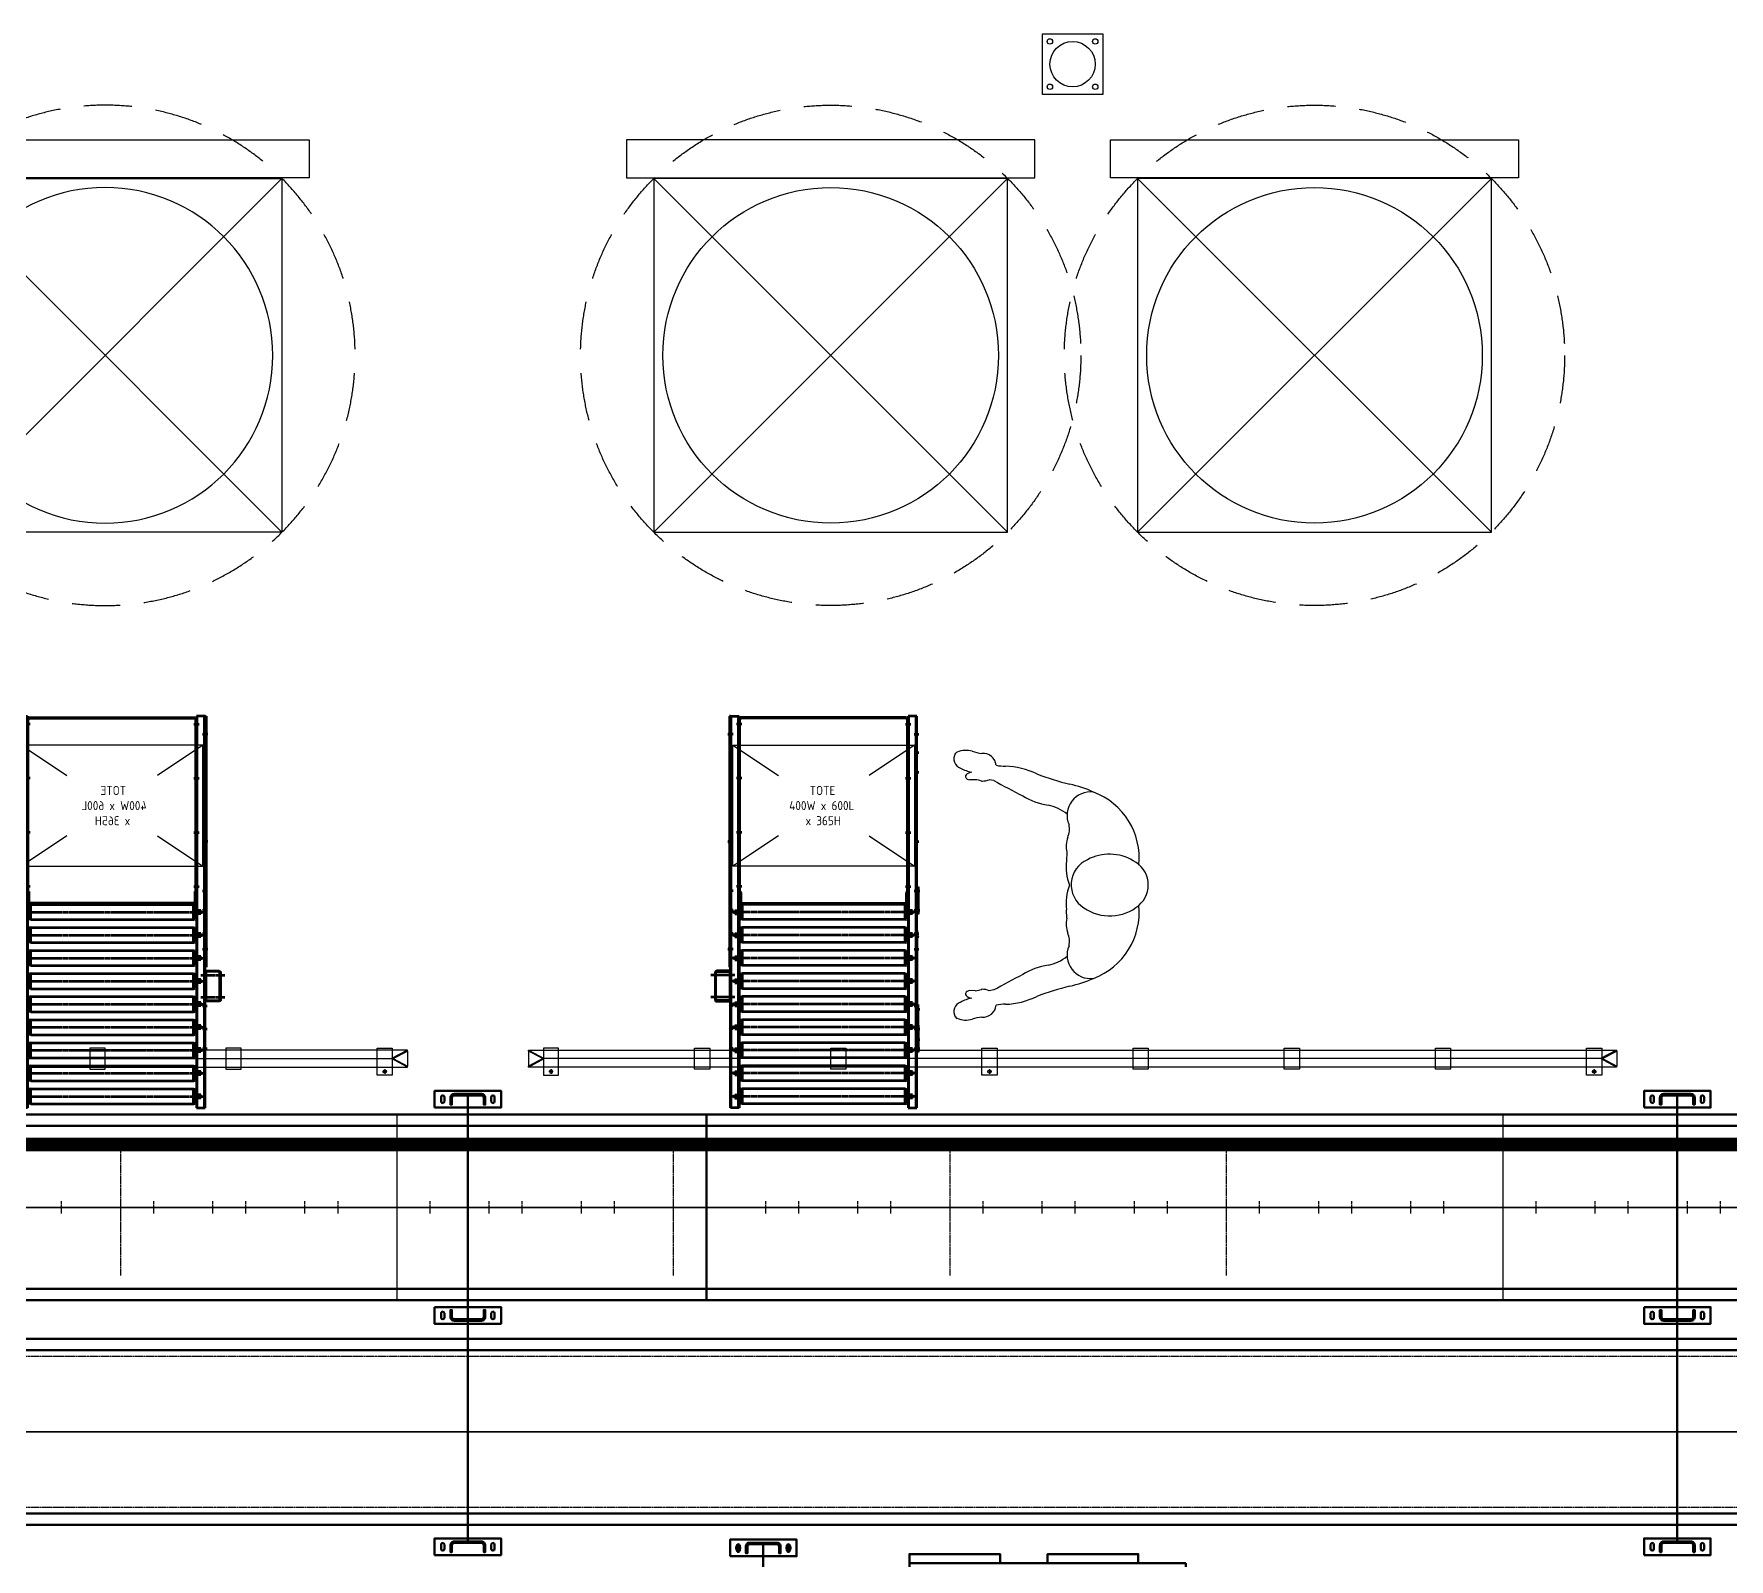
# Model space of a CAD drawing. Header units: millimetres. Extents: x 0 to 461941, y -159644 to 4828.
# Drawn here: x 175112 to 180719, y -39178 to -34135 of the extents above; entities that cross this region are included whole.
import ezdxf

# ---------------------------------------------------------------- set-up
doc = ezdxf.new("R2010")
doc.units = ezdxf.units.MM
for name, pattern in [('Xref Conv Decant Empty Tote$0$AM_ISO02W050', [7.5, 6, -1.5]), ('Xref Conv Decant In$0$AM_ISO02W050', [7.5, 6, -1.5]), ('Xref Conv Decant In$0$AM_ISO08W050', [18, 12, -1.5, 3, -1.5]), ('Xref Conv Decant In$0$AM_ISO08W050x2', [9, 6, -0.75, 1.5, -0.75]), ('Xref Conv Decant In$0$CENTER', [7, 4, -1, 1, -1]), ('Xref Conv Decant Product Tote$0$AM_ISO02W050', [7.5, 6, -1.5]), ('Xref Conv Decant Product Tote$0$P02582 Conveyor Decant$0$CENTER', [7, 4, -1, 1, -1]), ('Xref Conv Decant Product Tote$0$P02582 Conveyor Decant$0$HIDDEN', [9.525, 6.35, -3.175])]:
    doc.linetypes.add(name, pattern=pattern)
for name, color, linetype in [('AM_BOR', 4, 'Continuous'), ('Xref Conv Decant Empty Tote$0$Conv - Empty Tote', 35, 'Continuous'), ('Xref Conv Decant Empty Tote$0$Conveyor Detail', 150, 'Continuous'), ('Xref Conv Decant In$0$Conveyor Detail', 150, 'Continuous'), ('Xref Conv Decant Product Tote$0$Conveyor Detail', 150, 'Continuous'), ('Xref Conv Decant Product Tote$0$P02582 Conveyor Decant$0$Track', 140, 'Continuous'), ('Xref Conv Decant Product Tote$0$P02582 Conveyor Decant$0$Turntable', 4, 'Continuous'), ('Xref Conv Decant Product Tote$0$Person', 42, 'Continuous'), ('Xref Conv Decant Product Tote$0$Tote', 7, 'Continuous')]:
    doc.layers.add(name, color=color, linetype=linetype)
for name, color, linetype, lineweight in [('Xref Conv Decant Empty Tote$0$Conveyor Centreline', 2, 'Continuous', 35), ('Xref Conv Decant Empty Tote$0$Hidden', 9, 'Xref Conv Decant Empty Tote$0$AM_ISO02W050', 25), ('Xref Conv Decant In$0$Center', 7, 'Xref Conv Decant In$0$AM_ISO08W050', 50), ('Xref Conv Decant In$0$Conv Decant In Out', 5, 'Continuous', 50), ('Xref Conv Decant In$0$Conveyor Centreline', 2, 'Continuous', 35), ('Xref Conv Decant In$0$Hidden', 9, 'Xref Conv Decant In$0$AM_ISO02W050', 25), ('Xref Conv Decant Product Tote$0$Conv- Product decant', 3, 'Continuous', 50), ('Xref Conv Decant Product Tote$0$Conveyor Centreline', 2, 'Continuous', 35), ('Xref Conv Decant Product Tote$0$Hidden', 9, 'Xref Conv Decant Product Tote$0$AM_ISO02W050', 25), ('Xref Conv Decant Product Tote$0$P02582 Conveyor Decant$0$Trolley Frame', 30, 'Continuous', 70)]:
    doc.layers.add(name, color=color, linetype=linetype, lineweight=lineweight)
doc.styles.add('Xref Conv Decant Product Tote$0$P02582 Conveyor Decant$0$STANDARD', font='ISOCP.SHX')

# ---------------------------------------------------------------- blocks, each defined once
blk = doc.blocks.new('*U153')
for p, q in [((-307.5, 36576), (307.5, 36576)), ((-307.5, 32918.4), (307.5, 32918.4))]:
    blk.add_line(p, q)
for points in [[(-307.5, 0), (-307.5, 84124.8), (-270, 84124.8), (-270, 0)], [(270, 0), (270, 84124.8), (307.5, 84124.8), (307.5, 0)]]:
    blk.add_lwpolyline(points, close=True)
at = {"layer": 'Xref Conv Decant Empty Tote$0$Conveyor Centreline'}
blk.add_lwpolyline([(0, 0), (0, 84124.8)], dxfattribs=at)
at = {"layer": 'Xref Conv Decant Empty Tote$0$Conveyor Detail', "const_width": 45}
blk.add_lwpolyline([(207.5, 0), (207.5, 84124.8)], dxfattribs=at)
at = {"layer": 'Xref Conv Decant Empty Tote$0$Hidden'}
for p, q in [((-20, 37185.6), (20, 37185.6)), ((-20, 36880.8), (20, 36880.8)), ((-225, 36576), (225, 36576)), ((-20, 36576), (20, 36576)), ((-20, 36271.2), (20, 36271.2)), ((-20, 35966.4), (20, 35966.4)), ((-225, 35661.6), (225, 35661.6)), ((-20, 35661.6), (20, 35661.6)), ((-20, 35356.8), (20, 35356.8)), ((-20, 35052), (20, 35052)), ((-225, 34747.2), (225, 34747.2)), ((-20, 34747.2), (20, 34747.2)), ((-20, 34442.4), (20, 34442.4)), ((-20, 34137.6), (20, 34137.6)), ((-225, 33832.8), (225, 33832.8)), ((-20, 33832.8), (20, 33832.8)), ((-20, 33528), (20, 33528)), ((-20, 33223.2), (20, 33223.2)), ((-225, 32918.4), (225, 32918.4)), ((-20, 32918.4), (20, 32918.4)), ((-20, 32613.6), (20, 32613.6)), ((-20, 32308.8), (20, 32308.8)), ((-225, 32004), (225, 32004)), ((-20, 32004), (20, 32004))]:
    blk.add_line(p, q, dxfattribs=at)
blk = doc.blocks.new('Xref Conv Decant Empty Tote')
at = {"layer": 'Xref Conv Decant Empty Tote$0$Conv - Empty Tote', "xscale": -1, "rotation": 270}
blk.add_blockref('*U153', (143395.2, -38015.1), dxfattribs=at)
blk = doc.blocks.new('Xref Conv Decant Product Tote$0$P02582 Conveyor Decant$0$END PLATE ANGLED')
for points in [[(2940, 3153.3), (2940, 3103.3)], [(2987.6, 3128.3), (2940, 3153.3)], [(2941.5, 3153.3), (2940, 3153.3)], [(2989.1, 3128.3), (2941.5, 3153.3)], [(2987.6, 3128.3), (2940, 3103.3)], [(2941.5, 3103.3), (2940, 3103.3)], [(2989.1, 3128.3), (2941.5, 3103.3)], [(2987.6, 3128.3), (2989.1, 3128.3)]]:
    blk.add_lwpolyline(points)
blk = doc.blocks.new('Xref Conv Decant Product Tote$0$P02582 Conveyor Decant$0$TRACK BASEPLATE PLAN')
at = {"color": 7, "linetype": 'Xref Conv Decant Product Tote$0$P02582 Conveyor Decant$0$CENTER'}
for p, q in [((8107.4, 3257.7), (8107.4, 3242.7)), ((8099.9, 3250.2), (8114.9, 3250.2))]:
    blk.add_line(p, q, dxfattribs=at)
blk.add_lwpolyline([(8082.4, 3328.2), (8132.4, 3328.2), (8132.4, 3238.2), (8082.4, 3238.2)], close=True)
blk.add_circle((8107.4, 3250.2), 5.5)
blk = doc.blocks.new('Xref Conv Decant Product Tote$0$P02582 Conveyor Decant$0$track tab plan')
blk.add_lwpolyline([(2416.5, 3278.1), (2466.5, 3278.1), (2466.5, 3208.1), (2416.5, 3208.1)], close=True)
blk = doc.blocks.new('Xref Conv Decant Product Tote$0$P02582 Conveyor Decant$0$angle track plan')
at = {"layer": 'Xref Conv Decant Product Tote$0$P02582 Conveyor Decant$0$Track'}
for points in [[(21915.9, 1204), (21915.9, 1207.3), (25514.4, 1207.3), (25514.4, 1204)], [(21915.9, 1207.3), (21968.4, 1179)], [(21915.9, 1150.8), (21968.4, 1179)], [(25461.9, 1179), (21968.4, 1179)], [(25514.4, 1207.3), (25461.9, 1179)], [(25514.4, 1150.8), (25461.9, 1179)], [(25514.4, 1154), (25514.4, 1150.8), (21915.9, 1150.8), (21915.9, 1154)]]:
    blk.add_lwpolyline(points, dxfattribs=at)
for name, p in [('Xref Conv Decant Product Tote$0$P02582 Conveyor Decant$0$END PLATE ANGLED', (18975.9, -1949.3)), ('Xref Conv Decant Product Tote$0$P02582 Conveyor Decant$0$track tab plan', (20049.4, -2064.1)), ('Xref Conv Decant Product Tote$0$P02582 Conveyor Decant$0$track tab plan', (20499.4, -2064.1)), ('Xref Conv Decant Product Tote$0$P02582 Conveyor Decant$0$TRACK BASEPLATE PLAN', (15333.5, -2114.2)), ('Xref Conv Decant Product Tote$0$P02582 Conveyor Decant$0$track tab plan', (21499.4, -2064.1)), ('Xref Conv Decant Product Tote$0$P02582 Conveyor Decant$0$track tab plan', (21999.4, -2064.1)), ('Xref Conv Decant Product Tote$0$P02582 Conveyor Decant$0$track tab plan', (22499.4, -2064.1)), ('Xref Conv Decant Product Tote$0$P02582 Conveyor Decant$0$TRACK BASEPLATE PLAN', (17333.5, -2114.2))]:
    blk.add_blockref(name, p, dxfattribs=at)
at = {"layer": 'Xref Conv Decant Product Tote$0$P02582 Conveyor Decant$0$Track', "xscale": -1}
for name, p in [('Xref Conv Decant Product Tote$0$P02582 Conveyor Decant$0$TRACK BASEPLATE PLAN', (30098.3, -2114.2)), ('Xref Conv Decant Product Tote$0$P02582 Conveyor Decant$0$END PLATE ANGLED', (28455.9, -1949.3))]:
    blk.add_blockref(name, p, dxfattribs=at)
blk = doc.blocks.new('Xref Conv Decant Product Tote$0$Decant Station')
at = {"layer": 'Xref Conv Decant Product Tote$0$P02582 Conveyor Decant$0$Track'}
for points in [[(-1946.4, -3121.4), (-596.4, -3121.4), (-596.4, -3246.4), (-1946.4, -3246.4)], [(1003.6, -3121.4), (-346.4, -3121.4), (-346.4, -3246.4), (1003.6, -3246.4)], [(-571.4, -3396.9), (-371.4, -3396.9), (-371.4, -3596.9), (-571.4, -3596.9)]]:
    blk.add_lwpolyline(points, close=True, dxfattribs=at)
for centre, radius in [((-546.4, -3421.9), 9), ((-396.4, -3421.9), 9), ((-471.4, -3496.9), 75), ((-546.4, -3571.9), 9), ((-396.4, -3571.9), 9)]:
    blk.add_circle(centre, radius, dxfattribs=at)
at = {"layer": 'Xref Conv Decant Product Tote$0$P02582 Conveyor Decant$0$Trolley Frame'}
for p, q in [((43.8, -45.3), (43.8, -1340.7)), ((72.3, -45.3), (43.8, -45.3)), ((46.3, -45.3), (46.3, -1340.7)), ((69.8, -45.3), (69.8, -1340.7)), ((72.3, -1340.7), (72.3, -45.3)), ((631.3, -1340.7), (631.3, -45.3)), ((631.3, -45.3), (659.8, -45.3)), ((633.8, -45.3), (633.8, -1340.7)), ((657.3, -45.3), (657.3, -1340.7)), ((659.8, -45.3), (659.8, -1340.7)), ((58.3, -77.9), (72.8, -77.9)), ((58.3, -77.9), (58.3, -88.9)), ((58.3, -88.9), (72.8, -88.9)), ((72.8, -73.4), (77.8, -59.7)), ((72.8, -73.4), (72.8, -93.4)), ((72.8, -93.4), (77.8, -107)), ((82.8, -58.4), (77.8, -59.7)), ((77.8, -59.7), (77.8, -107)), ((82.8, -108.4), (77.8, -107)), ((82.8, -58.4), (82.8, -108.4)), ((82.8, -58.4), (620.8, -58.4)), ((82.8, -108.4), (620.8, -108.4)), ((620.8, -58.4), (620.8, -108.4)), ((620.8, -58.4), (625.8, -59.7)), ((620.8, -108.4), (625.8, -107)), ((625.8, -59.7), (625.8, -107)), ((630.8, -73.4), (625.8, -59.7)), ((630.8, -93.4), (625.8, -107)), ((630.8, -73.4), (630.8, -93.4)), ((645.3, -77.9), (630.8, -77.9)), ((645.3, -88.9), (630.8, -88.9)), ((645.3, -77.9), (645.3, -88.9)), ((58.3, -154.1), (72.8, -154.1)), ((58.3, -154.1), (58.3, -165.1)), ((58.3, -165.1), (72.8, -165.1)), ((72.8, -149.6), (77.8, -135.9)), ((72.8, -149.6), (72.8, -169.6)), ((82.8, -134.6), (77.8, -135.9)), ((77.8, -135.9), (77.8, -183.2)), ((82.8, -134.6), (82.8, -184.6)), ((82.8, -134.6), (620.8, -134.6)), ((620.8, -134.6), (620.8, -184.6)), ((620.8, -134.6), (625.8, -135.9)), ((625.8, -135.9), (625.8, -183.2)), ((630.8, -149.6), (625.8, -135.9)), ((630.8, -149.6), (630.8, -169.6)), ((645.3, -154.1), (630.8, -154.1)), ((645.3, -165.1), (630.8, -165.1)), ((645.3, -154.1), (645.3, -165.1)), ((72.8, -169.6), (77.8, -183.2)), ((72.8, -225.8), (77.8, -212.1)), ((82.8, -184.6), (77.8, -183.2)), ((82.8, -210.8), (77.8, -212.1)), ((77.8, -212.1), (77.8, -259.4)), ((82.8, -184.6), (620.8, -184.6)), ((82.8, -210.8), (82.8, -260.8)), ((82.8, -210.8), (620.8, -210.8)), ((620.8, -184.6), (625.8, -183.2)), ((620.8, -210.8), (620.8, -260.8)), ((620.8, -210.8), (625.8, -212.1)), ((630.8, -169.6), (625.8, -183.2)), ((625.8, -212.1), (625.8, -259.4)), ((630.8, -225.8), (625.8, -212.1)), ((39.8, -319), (39.8, -229)), ((39.8, -229), (43.8, -229)), ((39.8, -247), (39.8, -236)), ((39.8, -236), (43.8, -236)), ((43.8, -247), (39.8, -247)), ((40.3, -386.7), (40.3, -256.7)), ((40.3, -256.7), (43.3, -256.7)), ((43.3, -256.7), (43.3, -386.7)), ((43.8, -229), (43.8, -319)), ((43.8, -236), (43.8, -247)), ((58.3, -230.3), (72.8, -230.3)), ((58.3, -230.3), (58.3, -241.3)), ((58.3, -241.3), (72.8, -241.3)), ((72.8, -225.8), (72.8, -245.8)), ((72.8, -245.8), (77.8, -259.4)), ((82.8, -260.8), (77.8, -259.4)), ((82.8, -260.8), (620.8, -260.8)), ((620.8, -260.8), (625.8, -259.4)), ((630.8, -245.8), (625.8, -259.4)), ((630.8, -225.8), (630.8, -245.8)), ((645.3, -230.3), (630.8, -230.3)), ((645.3, -241.3), (630.8, -241.3)), ((645.3, -230.3), (645.3, -241.3)), ((43.8, -301), (39.8, -301)), ((39.8, -301), (39.8, -312)), ((39.8, -312), (43.8, -312)), ((43.8, -319), (39.8, -319)), ((43.8, -312), (43.8, -301)), ((58.3, -306.5), (72.8, -306.5)), ((58.3, -306.5), (58.3, -317.5)), ((58.3, -317.5), (72.8, -317.5)), ((72.8, -302), (77.8, -288.3)), ((72.8, -302), (72.8, -322)), ((72.8, -322), (77.8, -335.6)), ((82.8, -287), (77.8, -288.3)), ((77.8, -288.3), (77.8, -335.6)), ((82.8, -337), (77.8, -335.6)), ((82.8, -287), (82.8, -337)), ((82.8, -287), (620.8, -287)), ((620.8, -287), (620.8, -337)), ((620.8, -287), (625.8, -288.3)), ((620.8, -337), (625.8, -335.6)), ((625.8, -288.3), (625.8, -335.6)), ((630.8, -302), (625.8, -288.3)), ((630.8, -322), (625.8, -335.6)), ((630.8, -302), (630.8, -322)), ((645.3, -306.5), (630.8, -306.5)), ((645.3, -317.5), (630.8, -317.5)), ((645.3, -306.5), (645.3, -317.5)), ((43.3, -386.7), (40.3, -386.7)), ((43.8, -351.5), (42.2, -351.5)), ((42.2, -351.5), (42.2, -631.5)), ((42.2, -389.9), (42.2, -391.5)), ((43.8, -631.5), (43.8, -351.5)), ((58.3, -382.7), (72.8, -382.7)), ((58.3, -382.7), (58.3, -393.7)), ((72.8, -378.2), (77.8, -364.5)), ((72.8, -378.2), (72.8, -398.2)), ((82.8, -363.2), (77.8, -364.5)), ((77.8, -364.5), (77.8, -411.8)), ((82.8, -337), (620.8, -337)), ((82.8, -363.2), (82.8, -413.2)), ((82.8, -363.2), (620.8, -363.2)), ((620.8, -363.2), (620.8, -413.2)), ((620.8, -363.2), (625.8, -364.5)), ((625.8, -364.5), (625.8, -411.8)), ((630.8, -378.2), (625.8, -364.5)), ((630.8, -378.2), (630.8, -398.2)), ((645.3, -382.7), (630.8, -382.7)), ((645.3, -382.7), (645.3, -393.7)), ((58.3, -393.7), (72.8, -393.7)), ((72.8, -398.2), (77.8, -411.8)), ((72.8, -454.4), (77.8, -440.7)), ((82.8, -413.2), (77.8, -411.8)), ((82.8, -439.4), (77.8, -440.7)), ((77.8, -440.7), (77.8, -488)), ((82.8, -413.2), (620.8, -413.2)), ((82.8, -439.4), (82.8, -489.4)), ((82.8, -439.4), (620.8, -439.4)), ((620.8, -413.2), (625.8, -411.8)), ((620.8, -439.4), (620.8, -489.4)), ((620.8, -439.4), (625.8, -440.7)), ((630.8, -398.2), (625.8, -411.8)), ((625.8, -440.7), (625.8, -488)), ((630.8, -454.4), (625.8, -440.7)), ((645.3, -393.7), (630.8, -393.7)), ((660.3, -402), (660.3, -494)), ((662.3, -494), (662.3, -402)), ((706.3, -398), (664.3, -398)), ((664.3, -400), (706.3, -400)), ((708.3, -402), (708.3, -494)), ((710.3, -494), (710.3, -402)), ((58.3, -458.9), (72.8, -458.9)), ((58.3, -458.9), (58.3, -469.9)), ((58.3, -469.9), (72.8, -469.9)), ((72.8, -454.4), (72.8, -474.4)), ((72.8, -474.4), (77.8, -488)), ((82.8, -489.4), (77.8, -488)), ((82.8, -489.4), (620.8, -489.4)), ((620.8, -489.4), (625.8, -488)), ((630.8, -474.4), (625.8, -488)), ((630.8, -454.4), (630.8, -474.4)), ((645.3, -458.9), (630.8, -458.9)), ((645.3, -469.9), (630.8, -469.9)), ((645.3, -458.9), (645.3, -469.9)), ((706.3, -496), (664.3, -496)), ((664.3, -498), (706.3, -498)), ((58.3, -535.1), (72.8, -535.1)), ((58.3, -535.1), (58.3, -546.1)), ((58.3, -546.1), (72.8, -546.1)), ((72.8, -530.6), (77.8, -516.9)), ((72.8, -530.6), (72.8, -550.6)), ((72.8, -550.6), (77.8, -564.2)), ((82.8, -515.6), (77.8, -516.9)), ((77.8, -516.9), (77.8, -564.2)), ((82.8, -515.6), (82.8, -565.6)), ((82.8, -515.6), (620.8, -515.6)), ((620.8, -515.6), (620.8, -565.6)), ((620.8, -515.6), (625.8, -516.9)), ((625.8, -516.9), (625.8, -564.2)), ((630.8, -530.6), (625.8, -516.9)), ((630.8, -550.6), (625.8, -564.2)), ((630.8, -530.6), (630.8, -550.6)), ((645.3, -535.1), (630.8, -535.1)), ((645.3, -546.1), (630.8, -546.1)), ((645.3, -535.1), (645.3, -546.1)), ((659.8, -510.7), (659.8, -1340.7)), ((662.8, -510.7), (659.8, -510.7)), ((662.8, -1340.7), (662.8, -510.7)), ((42.2, -591.5), (42.2, -593.1)), ((58.3, -611.3), (72.8, -611.3)), ((58.3, -611.3), (58.3, -622.3)), ((72.8, -606.8), (77.8, -593.1)), ((72.8, -606.8), (72.8, -626.8)), ((82.8, -565.6), (77.8, -564.2)), ((82.8, -591.8), (77.8, -593.1)), ((77.8, -593.1), (77.8, -640.4)), ((82.8, -565.6), (620.8, -565.6)), ((82.8, -591.8), (82.8, -641.8)), ((82.8, -591.8), (620.8, -591.8)), ((620.8, -565.6), (625.8, -564.2)), ((620.8, -591.8), (620.8, -641.8)), ((620.8, -591.8), (625.8, -593.1)), ((625.8, -593.1), (625.8, -640.4)), ((630.8, -606.8), (625.8, -593.1)), ((630.8, -606.8), (630.8, -626.8)), ((645.3, -611.3), (630.8, -611.3)), ((645.3, -611.3), (645.3, -622.3)), ((659.8, -575.2), (659.8, -566.2)), ((659.8, -566.2), (662.8, -566.2)), ((662.8, -575.2), (659.8, -575.2)), ((662.8, -566.2), (662.8, -575.2)), ((42.2, -631.5), (43.8, -631.5)), ((58.3, -622.3), (72.8, -622.3)), ((72.8, -626.8), (77.8, -640.4)), ((72.8, -683), (77.8, -669.3)), ((82.8, -641.8), (77.8, -640.4)), ((82.8, -668), (77.8, -669.3)), ((77.8, -669.3), (77.8, -716.6)), ((82.8, -641.8), (620.8, -641.8)), ((82.8, -668), (82.8, -718)), ((82.8, -668), (620.8, -668)), ((620.8, -641.8), (625.8, -640.4)), ((620.8, -668), (620.8, -718)), ((620.8, -668), (625.8, -669.3)), ((630.8, -626.8), (625.8, -640.4)), ((625.8, -669.3), (625.8, -716.6)), ((630.8, -683), (625.8, -669.3)), ((645.3, -622.3), (630.8, -622.3)), ((39.8, -776.1), (39.8, -686.1)), ((39.8, -686.1), (43.8, -686.1)), ((39.8, -704.1), (39.8, -693.1)), ((39.8, -693.1), (43.8, -693.1)), ((43.8, -704.1), (39.8, -704.1)), ((43.8, -686.1), (43.8, -776.1)), ((43.8, -693.1), (43.8, -704.1)), ((58.3, -687.5), (72.8, -687.5)), ((58.3, -687.5), (58.3, -698.5)), ((58.3, -698.5), (72.8, -698.5)), ((72.8, -683), (72.8, -703)), ((72.8, -703), (77.8, -716.6)), ((625.9, -720.5), (77.6, -720.5)), ((77.6, -720.5), (77.6, -757.2)), ((625.9, -722.4), (77.6, -722.4)), ((82.8, -718), (77.8, -716.6)), ((82.8, -718), (620.8, -718)), ((620.8, -718), (625.8, -716.6)), ((630.8, -703), (625.8, -716.6)), ((625.9, -757.2), (625.9, -720.5)), ((630.8, -683), (630.8, -703)), ((645.3, -687.5), (630.8, -687.5)), ((645.3, -698.5), (630.8, -698.5)), ((645.3, -687.5), (645.3, -698.5)), ((43.8, -758.1), (39.8, -758.1)), ((39.8, -758.1), (39.8, -769.1)), ((39.8, -769.1), (43.8, -769.1)), ((43.8, -776.1), (39.8, -776.1)), ((43.8, -769.1), (43.8, -758.1)), ((72.8, -1334.2), (72.8, -757.2)), ((72.8, -757.2), (74.7, -757.2)), ((74.7, -760.2), (74.7, -1331.2)), ((630.8, -757.2), (628.9, -757.2)), ((628.9, -760.2), (628.9, -1331.2)), ((630.8, -1334.2), (630.8, -757.2)), ((659.8, -930.2), (659.8, -921.2)), ((659.8, -921.2), (662.8, -921.2)), ((662.8, -930.2), (659.8, -930.2)), ((662.8, -921.2), (662.8, -930.2)), ((659.8, -1285.2), (659.8, -1276.2)), ((659.8, -1276.2), (662.8, -1276.2)), ((662.8, -1285.2), (659.8, -1285.2)), ((662.8, -1276.2), (662.8, -1285.2)), ((43.8, -1340.7), (72.3, -1340.7)), ((74.7, -1334.2), (72.8, -1334.2)), ((77.6, -1333.9), (625.9, -1333.9)), ((77.6, -1334.2), (77.6, -1335.8)), ((77.6, -1335.8), (625.9, -1335.8)), ((625.9, -1335.8), (625.9, -1334.2)), ((628.9, -1334.2), (630.8, -1334.2)), ((659.8, -1340.7), (631.3, -1340.7)), ((659.8, -1340.7), (662.8, -1340.7))]:
    blk.add_line(p, q, dxfattribs=at)
at = {"layer": 'Xref Conv Decant Product Tote$0$P02582 Conveyor Decant$0$Trolley Frame', "color": 7, "linetype": 'Xref Conv Decant Product Tote$0$P02582 Conveyor Decant$0$CENTER'}
for p, q in [((48.3, -83.4), (655.3, -83.4)), ((48.3, -159.6), (655.3, -159.6)), ((49.3, -241.5), (34.3, -241.5)), ((49.3, -271.7), (34.3, -271.7)), ((52.5, -241.5), (37.5, -241.5)), ((48.3, -235.8), (655.3, -235.8)), ((651, -241.5), (666, -241.5)), ((49.3, -306.5), (34.3, -306.5)), ((52.5, -306.5), (37.5, -306.5)), ((48.3, -312), (655.3, -312)), ((651, -306.5), (666, -306.5)), ((49.3, -371.7), (34.3, -371.7)), ((50.5, -371.5), (35.5, -371.5)), ((52.5, -382.5), (37.5, -382.5)), ((48.3, -388.2), (655.3, -388.2)), ((651, -382.5), (666, -382.5)), ((645.3, -411.5), (725.3, -411.5)), ((48.3, -464.4), (655.3, -464.4)), ((645.3, -484.5), (725.3, -484.5)), ((48.3, -540.6), (655.3, -540.6)), ((50.5, -611.5), (35.5, -611.5)), ((52.5, -570.7), (37.5, -570.7)), ((651, -570.7), (666, -570.7)), ((668.8, -570.7), (653.8, -570.7)), ((52.5, -622.5), (37.5, -622.5)), ((48.3, -616.8), (655.3, -616.8)), ((651, -622.5), (666, -622.5)), ((49.3, -698.6), (34.3, -698.6)), ((52.5, -698.6), (37.5, -698.6)), ((48.3, -693), (655.3, -693)), ((651, -698.6), (666, -698.6)), ((49.3, -763.6), (34.3, -763.6)), ((52.5, -763.6), (37.5, -763.6)), ((78.5, -777.2), (63.5, -777.2)), ((81.2, -777.2), (66.2, -777.2)), ((622.3, -777.2), (637.3, -777.2)), ((625, -777.2), (640, -777.2)), ((651, -763.6), (666, -763.6)), ((52.5, -925.7), (37.5, -925.7)), ((651, -925.7), (666, -925.7)), ((668.8, -925.7), (653.8, -925.7)), ((78.5, -956.2), (63.5, -956.2)), ((81.2, -956.2), (66.2, -956.2)), ((622.3, -956.2), (637.3, -956.2)), ((625, -956.2), (640, -956.2)), ((52.5, -1155.7), (37.5, -1155.7)), ((78.5, -1135.2), (63.5, -1135.2)), ((81.2, -1135.2), (66.2, -1135.2)), ((622.3, -1135.2), (637.3, -1135.2)), ((625, -1135.2), (640, -1135.2)), ((651, -1155.7), (666, -1155.7)), ((52.5, -1220.7), (37.5, -1220.7)), ((651, -1220.7), (666, -1220.7)), ((52.5, -1280.7), (37.5, -1280.7)), ((651, -1280.7), (666, -1280.7)), ((668.8, -1280.7), (653.8, -1280.7)), ((78.5, -1314.2), (63.5, -1314.2)), ((81.2, -1314.2), (66.2, -1314.2)), ((622.3, -1314.2), (637.3, -1314.2)), ((625, -1314.2), (640, -1314.2))]:
    blk.add_line(p, q, dxfattribs=at)
at = {"layer": 'Xref Conv Decant Product Tote$0$P02582 Conveyor Decant$0$Trolley Frame'}
for centre, radius, start, end in [((664.3, -402), 4, 90, 180), ((664.3, -402), 2, 90, 180), ((706.3, -402), 4, 0, 90), ((706.3, -402), 2, 0, 90), ((664.3, -494), 4, 180, 270), ((664.3, -494), 2, 180, 270), ((706.3, -494), 2, 270, 0), ((706.3, -494), 4, 270, 0), ((74.6, -757.2), 3, 270.955, 0), ((628.9, -757.2), 3, 180, 269.045), ((74.6, -1334.2), 3, 0, 89.045), ((628.9, -1334.2), 3, 90.955, 180)]:
    blk.add_arc(centre, radius, start, end, dxfattribs=at)
at = {"layer": 'Xref Conv Decant Product Tote$0$P02582 Conveyor Decant$0$Trolley Frame', "extrusion": (0, 0, -1)}
for centre, major_axis, start_param, end_param in [((74.6, -757.2), (0.05, -3), 0, 1.576547), ((76.5, -757.2), (0.05, -3), 0.419058, 1.581075), ((627, -1334.2), (-0.05, 3), 0.419058, 1.581075), ((628.9, -1334.2), (-0.05, 3), 0, 1.576547)]:
    blk.add_ellipse(centre, major_axis=major_axis, ratio=0.616667, start_param=start_param, end_param=end_param, dxfattribs=at)
at = {"layer": 'Xref Conv Decant Product Tote$0$P02582 Conveyor Decant$0$Trolley Frame'}
for centre, major_axis, start_param, end_param in [((627, -757.2), (-0.05, -3), 0.419058, 1.581075), ((628.9, -757.2), (-0.05, -3), 0, 1.576547), ((74.6, -1334.2), (0.05, 3), 0, 1.576547), ((76.5, -1334.2), (0.05, 3), 0.419058, 1.581075)]:
    blk.add_ellipse(centre, major_axis=major_axis, ratio=0.616667, start_param=start_param, end_param=end_param, dxfattribs=at)
at = {"layer": 'Xref Conv Decant Product Tote$0$P02582 Conveyor Decant$0$Turntable'}
for p, q in [((-686.4, -1948.9), (-1856.4, -3118.9)), ((-686.4, -3118.9), (-1856.4, -1948.9)), ((913.6, -1948.9), (-256.4, -3118.9)), ((913.6, -3118.9), (-256.4, -1948.9))]:
    blk.add_line(p, q, dxfattribs=at)
for points in [[(-686.4, -1948.9), (-1856.4, -1948.9), (-1856.4, -3118.9), (-686.4, -3118.9)], [(913.6, -1948.9), (-256.4, -1948.9), (-256.4, -3118.9), (913.6, -3118.9)]]:
    blk.add_lwpolyline(points, close=True, dxfattribs=at)
at = {"layer": 'Xref Conv Decant Product Tote$0$P02582 Conveyor Decant$0$Turntable', "linetype": 'Xref Conv Decant Product Tote$0$P02582 Conveyor Decant$0$HIDDEN', "ltscale": 25}
for centre in [(-1271.4, -2533.9), (328.6, -2533.9)]:
    blk.add_circle(centre, 827.3, dxfattribs=at)
at = {"layer": 'Xref Conv Decant Product Tote$0$P02582 Conveyor Decant$0$Turntable'}
for centre in [(-1271.4, -2533.9), (328.6, -2533.9)]:
    blk.add_circle(centre, 555, dxfattribs=at)
at = {"layer": 'Xref Conv Decant Product Tote$0$Tote'}
for p, q in [((201.8, -944.9), (51.8, -844.9)), ((501.8, -944.9), (651.8, -844.9)), ((51.8, -1244.9), (201.8, -1144.9)), ((651.8, -1244.9), (501.8, -1144.9))]:
    blk.add_line(p, q, dxfattribs=at)
blk.add_lwpolyline([(651.8, -1244.9), (51.8, -1244.9), (51.8, -844.9), (651.8, -844.9)], close=True, dxfattribs=at)
at = {"rotation": 180}
blk.add_blockref('Xref Conv Decant Product Tote$0$P02582 Conveyor Decant$0$angle track plan', (23244.5, 970.7), dxfattribs=at)
at = {"layer": 'Xref Conv Decant Product Tote$0$Tote', "style": 'Xref Conv Decant Product Tote$0$P02582 Conveyor Decant$0$STANDARD'}
for s, p in [('x 365H', (411.8, -979.9)), ('400W x 600L', (465.8, -1029.9)), ('TOTE', (398.3, -1079.9))]:
    blk.add_text(s, height=30, rotation=180, dxfattribs=at).set_placement(p)
blk = doc.blocks.new('*U276')
blk.add_line((307.5, -21945.6), (-307.5, -21945.6))
for points in [[(-270, 0), (-270, -32918.4), (-307.5, -32918.4), (-307.5, 0)], [(307.5, 0), (307.5, -32918.4), (270, -32918.4), (270, 0)]]:
    blk.add_lwpolyline(points, close=True)
at = {"layer": 'Xref Conv Decant Product Tote$0$Conveyor Centreline'}
blk.add_lwpolyline([(0, 0), (0, -32918.4)], dxfattribs=at)
at = {"layer": 'Xref Conv Decant Product Tote$0$Conveyor Detail', "const_width": 45}
blk.add_lwpolyline([(-207.5, 0), (-207.5, -32918.4)], dxfattribs=at)
at = {"layer": 'Xref Conv Decant Product Tote$0$Hidden'}
for p, q in [((20, -19812), (-20, -19812)), ((20, -20116.8), (-20, -20116.8)), ((20, -20421.6), (-20, -20421.6)), ((20, -20726.4), (-20, -20726.4)), ((20, -21031.2), (-20, -21031.2)), ((20, -21336), (-20, -21336)), ((20, -21640.8), (-20, -21640.8)), ((20, -21945.6), (-20, -21945.6)), ((20, -22250.4), (-20, -22250.4)), ((20, -22555.2), (-20, -22555.2)), ((20, -22860), (-20, -22860)), ((20, -23164.8), (-20, -23164.8)), ((20, -23469.6), (-20, -23469.6)), ((20, -23774.4), (-20, -23774.4)), ((20, -24079.2), (-20, -24079.2)), ((20, -24384), (-20, -24384)), ((20, -24688.8), (-20, -24688.8)), ((20, -24993.6), (-20, -24993.6)), ((20, -25298.4), (-20, -25298.4))]:
    blk.add_line(p, q, dxfattribs=at)
blk = doc.blocks.new('*U301')
for points in [[(0, 307.5), (27500, 307.5), (27500, 270), (0, 270)], [(0, -270), (27500, -270), (27500, -307.5), (0, -307.5)]]:
    blk.add_lwpolyline(points, close=True)
at = {"layer": 'Xref Conv Decant Product Tote$0$Conveyor Centreline'}
blk.add_lwpolyline([(0, 0), (27500, 0)], dxfattribs=at)
at = {"layer": 'Xref Conv Decant Product Tote$0$Hidden'}
for p, q in [((17.5, 250), (27482.5, 250)), ((17.5, -250), (27482.5, -250))]:
    blk.add_line(p, q, dxfattribs=at)
blk = doc.blocks.new('Xref Conv Decant Product Tote$0$person-top')
at = {"layer": 'Xref Conv Decant Product Tote$0$Person'}
for p, q in [((383.4, 354.1), (398.4, 356.4)), ((445.1, 356.5), (462.5, 356.3)), ((142.4, 117), (142.8, 88.6)), ((142.4, -101.8), (142.8, -73.4)), ((383.4, -338.9), (398.4, -341.2)), ((445.1, -341.3), (462.5, -341.1))]:
    blk.add_line(p, q, dxfattribs=at)
for centre, radius, start, end in [((405.1, 599.7), 157.2, 276.5312, 288.406), ((476, 378.7), 74.8, 67.5565, 106.4745), ((352.9, 149.2), 252.3, 91.8156, 116.2779), ((346.2, 554.9), 153.6, 269.5215, 281.1071), ((418.7, 400.6), 43.1, 84.2366, 175.2542), ((437.2, 489.5), 109.8, 279.964, 300.5737), ((482.8, 425.8), 32.6, 288.5379, 31.319), ((499.7, 436.2), 12.7, 31.319, 67.5565), ((205.8, -17), 365.8, 101.702, 114.5615), ((-190.6, 1567.5), 1267.9, 284.7203, 289.9121), ((-1407.2, 3567.1), 3678.2, 297.4417, 299.1303), ((422.4, 417.4), 65.5, 248.5377, 269.9488), ((422.3, 358.2), 6.35, 269.9488, 287.2473), ((458.1, 242.8), 114.4, 96.5655, 107.2473), ((452.7, 348.2), 33.3, 47.2608, 83.8848), ((463.5, 370.5), 14.3, 266.1649, 341.8839), ((471, 368), 6.35, 341.8839, 47.2608), ((136, 97.1), 233.6, 110.616, 185.6117), ((63.4, 238.7), 77.6, 336.5526, 97.175), ((157.8, 526.6), 258.9, 280.2409, 300.1578), ((224.5, 147.1), 126.5, 99.4152, 131.3903), ((196.2, 193.2), 63.3, 166.639, 205.3347), ((47.1, 135), 97, 349.2578, 18.7184), ((-38.2, 6.6), 89.3, 130.7746, 243.5739), ((-0.3, -41.1), 150.2, 55.2739, 129.8355), ((37.1, 6), 90.4, 293.6496, 57.709), ((-28, 67.7), 172.1, 339.5588, 6.9816), ((-28, -52.5), 172.1, 353.0184, 20.4412), ((136, -81.9), 233.6, 174.3883, 249.384), ((0.8, 58.6), 153.6, 239.1738, 298.1731), ((47.1, -119.8), 97, 341.2816, 10.7422), ((196.2, -178), 63.3, 154.6653, 193.361), ((63.4, -223.5), 77.6, 262.825, 23.4474), ((224.5, -131.9), 126.5, 228.6097, 260.5848), ((157.8, -511.4), 258.9, 59.8422, 79.7591), ((205.8, 32.2), 365.8, 245.4385, 258.298), ((-190.6, -1552.3), 1267.9, 70.0879, 75.2797), ((-1407.2, -3551.9), 3678.2, 60.8697, 62.5583), ((352.9, -134), 252.3, 243.7221, 268.1844), ((346.2, -539.7), 153.6, 78.8929, 90.4785), ((418.7, -385.4), 43.1, 184.7458, 275.7634), ((422.4, -402.2), 65.5, 90.0512, 111.4623), ((422.3, -343), 6.35, 72.7527, 90.0512), ((458.1, -227.6), 114.4, 252.7527, 263.4345), ((452.7, -333), 33.3, 276.1152, 312.7392), ((437.2, -474.3), 109.8, 59.4263, 80.036), ((463.5, -355.3), 14.3, 18.1161, 93.8351), ((471, -352.8), 6.35, 312.7392, 18.1161), ((482.8, -410.6), 32.6, 328.681, 71.4621), ((405.1, -584.5), 157.2, 71.594, 83.4688), ((476, -363.5), 74.8, 253.5255, 292.4435), ((499.7, -421), 12.7, 292.4435, 328.681)]:
    blk.add_arc(centre, radius, start, end, dxfattribs=at)
blk = doc.blocks.new('Xref Conv Decant Product Tote$0$SLOT BPLATE')
blk.add_lwpolyline([(-5.5, -7, 1), (5.5, -7), (5.5, 7, 1), (-5.5, 7)], format="xyb", close=True)
blk = doc.blocks.new('Xref Conv Decant Product Tote$0$BASE PLATE - TV')
blk.add_lwpolyline([(-110, 42.5), (110, 42.5), (110, -12.5), (-110, -12.5)], close=True)
blk.add_blockref('Xref Conv Decant Product Tote$0$SLOT BPLATE', (-83, 15))
at = {"xscale": -1}
blk.add_blockref('Xref Conv Decant Product Tote$0$SLOT BPLATE', (83, 15), dxfattribs=at)
blk = doc.blocks.new('Xref Conv Decant Product Tote$0$CHANNEL 115W- TV')
blk.add_lwpolyline([(57.5, 12.5, -0.414214), (45, 0), (-45, 0, -0.414214), (-57.5, 12.5), (-57.5, 35), (-52.5, 35), (-52.5, 12.5, 0.414214), (-45, 5), (45, 5, 0.414214), (52.5, 12.5), (52.5, 35), (57.5, 35)], format="xyb", close=True)
at = {"layer": 'Xref Conv Decant Product Tote$0$Hidden'}
for p, q in [((-27.5, 5), (-27.5, 0)), ((27.5, 5), (27.5, 0))]:
    blk.add_line(p, q, dxfattribs=at)
blk = doc.blocks.new('Xref Conv Decant Product Tote$0$STAND WMNT - TV')
for name, p in [('Xref Conv Decant Product Tote$0$BASE PLATE - TV', (0, 2.5)), ('Xref Conv Decant Product Tote$0$CHANNEL 115W- TV', (0, 0))]:
    blk.add_blockref(name, p)
blk = doc.blocks.new('*U382')
blk.add_line((5, 0), (745, 0))
at = {"rotation": 270}
blk.add_blockref('Xref Conv Decant Product Tote$0$STAND WMNT - TV', (0, 0), dxfattribs=at)
at = {"xscale": -1, "rotation": 90}
blk.add_blockref('Xref Conv Decant Product Tote$0$STAND WMNT - TV', (750, 0), dxfattribs=at)
blk = doc.blocks.new('Xref Conv Decant Product Tote$0$A$C3C53791A')
blk.add_line((110, 775), (110, 45))
at = {"rotation": 90}
blk.add_blockref('*U382', (110, 775), dxfattribs=at)
at = {"xscale": -1, "rotation": 180}
blk.add_blockref('Xref Conv Decant Product Tote$0$STAND WMNT - TV', (110, 45), dxfattribs=at)
blk = doc.blocks.new('Xref Conv Decant Product Tote')
at = {"xscale": -1, "rotation": 180}
blk.add_blockref('Xref Conv Decant Product Tote$0$Decant Station', (175018.9, -37731.5), dxfattribs=at)
at = {"rotation": 180}
blk.add_blockref('Xref Conv Decant Product Tote$0$Decant Station', (178076.1, -37731.5), dxfattribs=at)
at = {"layer": 'Xref Conv Decant Product Tote$0$Conv- Product decant'}
for name, p in [('Xref Conv Decant Product Tote$0$A$C3C53791A', (176437.5, -39165.1)), ('Xref Conv Decant Product Tote$0$A$C3C53791A', (180437.5, -39165.1)), ('*U301', (159895.6, -38757.1))]:
    blk.add_blockref(name, p, dxfattribs=at)
at = {"layer": 'Xref Conv Decant Product Tote$0$Conv- Product decant', "xscale": -1, "rotation": 90}
blk.add_blockref('*U276', (155391.6, -38015.1), dxfattribs=at)
at = {"layer": 'Xref Conv Decant Product Tote$0$Person', "rotation": 180}
blk.add_blockref('Xref Conv Decant Product Tote$0$person-top', (178670.3, -36942.2), dxfattribs=at)
blk = doc.blocks.new('*U424')
at = {"linetype": 'Xref Conv Decant In$0$CENTER'}
for p, q in [((-216, 25.4), (-216, 889)), ((-108, 25.4), (-108, 889)), ((0, 25.4), (0, 889)), ((108, 25.4), (108, 889)), ((216, 25.4), (216, 889))]:
    blk.add_line(p, q, dxfattribs=at)
for points in [[(-307.5, 914.4), (-307.5, 614.4), (-337.5, 614.4), (-337.5, 914.4)], [(-307.5, 0), (-307.5, 914.4), (-270, 914.4), (-270, 0)], [(307.5, 0), (307.5, 914.4), (270, 914.4), (270, 0)], [(-307.5, 457.2), (-307.5, 157.2), (-337.5, 157.2), (-337.5, 457.2)]]:
    blk.add_lwpolyline(points, close=True)
at = {"layer": 'Xref Conv Decant In$0$Conveyor Centreline', "linetype": 'Xref Conv Decant In$0$CENTER'}
blk.add_line((0, 0), (0, 914.4), dxfattribs=at)
at = {"layer": 'Xref Conv Decant In$0$Conveyor Detail', "const_width": 15}
for points in [[(-162, 889), (-162, 25.4)], [(-54, 889), (-54, 25.4)], [(54, 889), (54, 25.4)], [(162, 889), (162, 25.4)]]:
    blk.add_lwpolyline(points, dxfattribs=at)
blk = doc.blocks.new('Xref Conv Decant In$0$SLOT BPLATE')
blk.add_lwpolyline([(-5.5, -7, 1), (5.5, -7), (5.5, 7, 1), (-5.5, 7)], format="xyb", close=True)
at = {"layer": 'Xref Conv Decant In$0$Center', "linetype": 'Xref Conv Decant In$0$AM_ISO08W050x2', "lineweight": 50}
blk.add_line((-10, 0), (10, 0), dxfattribs=at)
at = {"layer": 'Xref Conv Decant In$0$Center', "lineweight": 50}
blk.add_line((0, 15.5), (0, -15.5), dxfattribs=at)
blk = doc.blocks.new('Xref Conv Decant In$0$BASE PLATE - TV')
blk.add_lwpolyline([(-110, 42.5), (110, 42.5), (110, -12.5), (-110, -12.5)], close=True)
blk.add_blockref('Xref Conv Decant In$0$SLOT BPLATE', (-83, 15))
at = {"xscale": -1}
blk.add_blockref('Xref Conv Decant In$0$SLOT BPLATE', (83, 15), dxfattribs=at)
blk = doc.blocks.new('Xref Conv Decant In$0$CHANNEL 115W- TV')
blk.add_lwpolyline([(57.5, 12.5, -0.414214), (45, 0), (-45, 0, -0.414214), (-57.5, 12.5), (-57.5, 35), (-52.5, 35), (-52.5, 12.5, 0.414214), (-45, 5), (45, 5, 0.414214), (52.5, 12.5), (52.5, 35), (57.5, 35)], format="xyb", close=True)
at = {"layer": 'Xref Conv Decant In$0$Center', "linetype": 'Xref Conv Decant In$0$AM_ISO08W050x2', "lineweight": 50}
blk.add_line((0, 8), (0, -3), dxfattribs=at)
at = {"layer": 'Xref Conv Decant In$0$Hidden'}
for p, q in [((-27.5, 5), (-27.5, 0)), ((27.5, 5), (27.5, 0))]:
    blk.add_line(p, q, dxfattribs=at)
blk = doc.blocks.new('Xref Conv Decant In$0$STAND WMNT - TV')
for name, p in [('Xref Conv Decant In$0$BASE PLATE - TV', (0, 2.5)), ('Xref Conv Decant In$0$CHANNEL 115W- TV', (0, 0))]:
    blk.add_blockref(name, p)
blk = doc.blocks.new('*U474')
blk.add_line((5, 0), (745, 0))
at = {"rotation": 270}
blk.add_blockref('Xref Conv Decant In$0$STAND WMNT - TV', (0, 0), dxfattribs=at)
at = {"xscale": -1, "rotation": 90}
blk.add_blockref('Xref Conv Decant In$0$STAND WMNT - TV', (750, 0), dxfattribs=at)
blk = doc.blocks.new('Xref Conv Decant In')
at = {"layer": 'Xref Conv Decant In$0$Conv Decant In Out', "rotation": 90}
blk.add_blockref('*U474', (177524.5, -39874.1), dxfattribs=at)
at = {"layer": 'Xref Conv Decant In$0$Conv Decant In Out', "xscale": -1, "rotation": 90}
blk.add_blockref('*U424', (178922, -39499.1), dxfattribs=at)

msp = doc.modelspace()

# ---------------------------------------------------------------- block references
for name in ['Xref Conv Decant Empty Tote', 'Xref Conv Decant Product Tote']:
    msp.add_blockref(name, (0, 0))
at = {"layer": 'AM_BOR'}
for name in ['Xref Conv Decant Product Tote', 'Xref Conv Decant In']:
    msp.add_blockref(name, (0, 0), dxfattribs=at)

doc.saveas('drawing.dxf')
